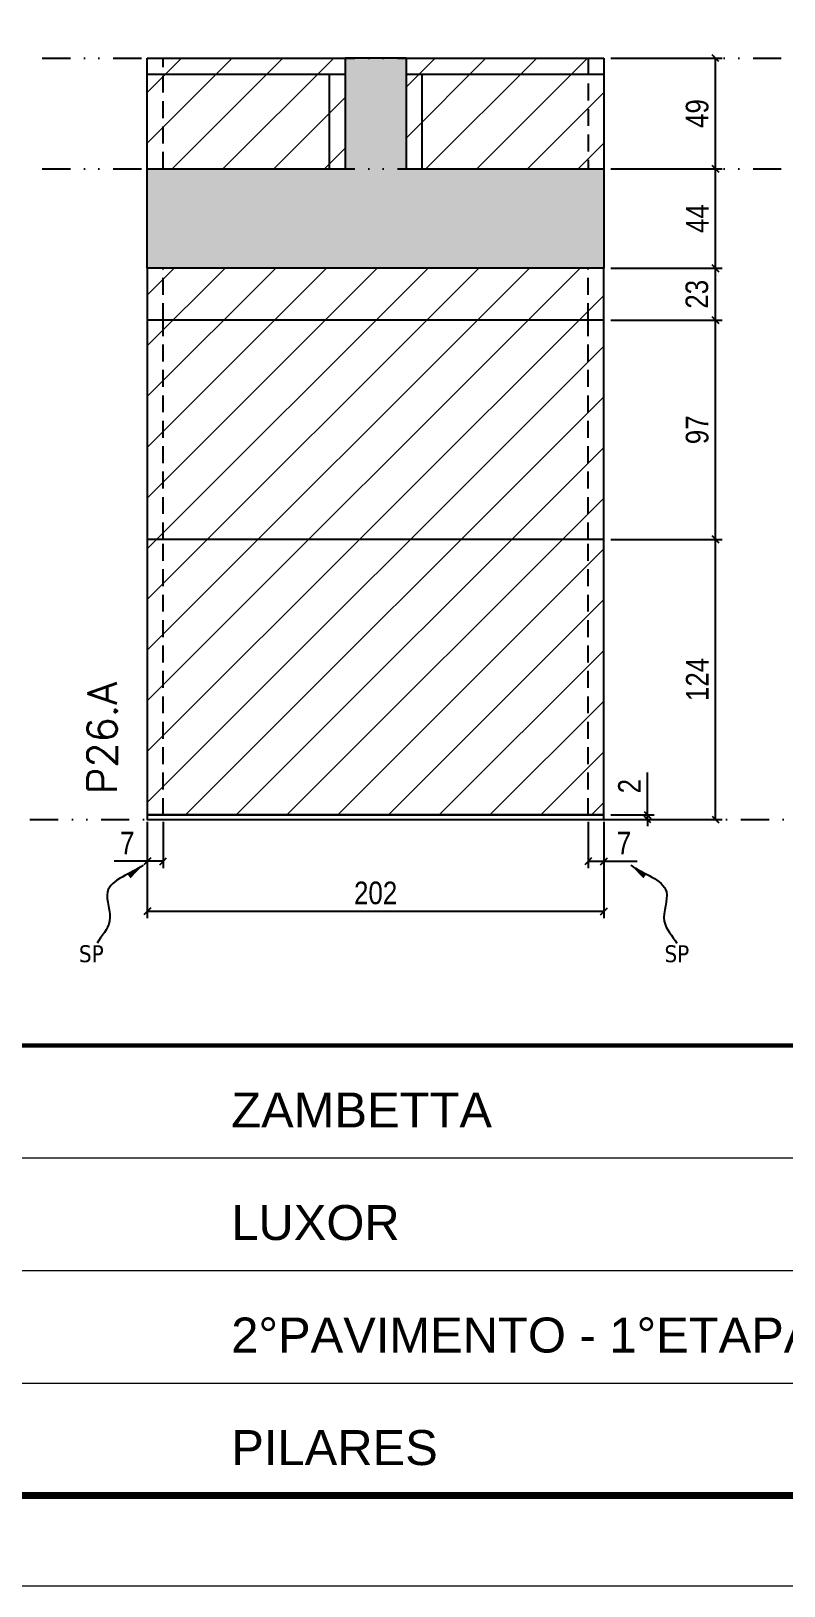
# Model space of a CAD drawing. Extents: x 14400 to 24104, y -21631 to 6985.
# Drawn here: x 16622 to 16955, y -2105 to -1417 of the extents above; entities that cross this region are included whole.
import ezdxf

# ---------------------------------------------------------------- set-up
doc = ezdxf.new("R2010")
doc.units = 0
for name, pattern in [('CONTINUO', [0]), ('DASHED', [0.75, 0.5, -0.25]), ('DIVIDE2', [0.625, 0.25, -0.125, 0, -0.125, 0, -0.125]), ('HIDDEN', [0.375, 0.25, -0.125])]:
    doc.linetypes.add(name, pattern=pattern)
for name, color, linetype in [('COTA', 241, 'Continuous'), ('Nível', 160, 'Continuous'), ('Painéis', 200, 'Continuous'), ('SARR_2.2x7', 40, 'Continuous'), ('texto', 7, 'Continuous')]:
    doc.layers.add(name, color=color, linetype=linetype)
for name, color, linetype, lineweight in [('Folhas', 255, 'Continuous', 9), ('Hachura', 251, 'Continuous', 9), ('SARRAFO DE PRESSAO', 251, 'DASHED', 9), ('Texto Seção', 7, 'Continuous', 15)]:
    doc.layers.add(name, color=color, linetype=linetype, lineweight=lineweight)
doc.styles.add('ARIAL', font='arial.ttf')
doc.styles.add('COTA TECNICA', font='techl___.ttf', dxfattribs={"height": 10})
doc.styles.add('COTA TECNICA-50', font='techl___.ttf', dxfattribs={"height": 10})
doc.styles.add('REGUA-120', font='ROMANS.shx', dxfattribs={"height": 15})
doc.styles.get("Standard").update_dxf_attribs({"font": 'arial.ttf'})
doc.dimstyles.new('COTA PAINEL-50', dxfattribs={"dimtxt": 10, "dimasz": 3, "dimexe": 3, "dimexo": 3, "dimgap": 3, "dimtad": 1, "dimdec": 1, "dimzin": 12, "dimdsep": 46, "dimtxsty": 'COTA TECNICA-50', "dimblk1": 'OBLIQUE', "dimblk2": 'OBLIQUE', "dimsah": 1, "dimcen": 0.9, "dimclrd": 4, "dimclre": 4, "dimclrt": 240, "dimadec": 1, "dimazin": 3, "dimtfac": 1, "dimtdec": 1, "dimtmove": 0, "dimatfit": 3, "dimfxl": 1, "dimtolj": 1, "dimtzin": 12, "dimarcsym": 0})
doc.dimstyles.new('PAINEL', dxfattribs={"dimtxt": 10, "dimasz": 3, "dimexe": 3, "dimexo": 3, "dimgap": 3, "dimtad": 1, "dimdec": 1, "dimzin": 12, "dimdsep": 46, "dimtxsty": 'COTA TECNICA', "dimblk1": 'OBLIQUE', "dimblk2": 'OBLIQUE', "dimsah": 1, "dimcen": 0.9, "dimclrd": 4, "dimclre": 4, "dimclrt": 240, "dimadec": 1, "dimazin": 3, "dimtfac": 1, "dimtdec": 1, "dimtmove": 0, "dimatfit": 3, "dimfxl": 1, "dimtolj": 1, "dimtzin": 12, "dimarcsym": 0})
doc.dimstyles.get("Standard").update_dxf_attribs({"dimtxt": 0.18, "dimasz": 0.18, "dimexe": 0.18, "dimexo": 0.0625, "dimgap": 0.09, "dimtad": 0, "dimtih": 1, "dimtoh": 1, "dimdec": 4, "dimzin": 0, "dimdsep": 46, "dimtxsty": 'Standard', "dimcen": 0.09, "dimadec": 0, "dimazin": 0, "dimtfac": 1, "dimtdec": 4, "dimtofl": 0, "dimtmove": 0, "dimatfit": 3, "dimfxl": 1, "dimtolj": 1, "dimtzin": 0, "dimarcsym": 0})

# ---------------------------------------------------------------- blocks, each defined once
blk = doc.blocks.new('9999999999')
at = {"color": 30, "linetype": 'CONTINUO'}
for p, q in [((98564.56, 34379.64), (99583.98, 34379.64)), ((98564.56, 34329.83), (99487.98, 34329.83)), ((98564.56, 34280.02), (99487.98, 34280.02))]:
    blk.add_line(p, q, dxfattribs=at)
at = {"color": 30, "linetype": 'CONTINUO', "const_width": 2}
blk.add_lwpolyline([(99583.98, 34230.21), (99583.98, 34414.45, 0.414214), (99568.98, 34429.45), (98228.98, 34429.45, 0.414214), (98213.98, 34414.45), (98213.98, 34245.21, 0.414214), (98228.98, 34230.21), (99583.98, 34230.21)], format="xyb", dxfattribs=at)
at = {"layer": 'Folhas'}
blk.add_lwpolyline([(98138.98, 34190.21), (99623.98, 34190.21), (99623.98, 35240.21), (98138.98, 35240.21)], close=True, dxfattribs=at)
at = {"layer": 'Folhas', "color": 30, "const_width": 3}
blk.add_lwpolyline([(98213.98, 34230.21), (99583.98, 34230.21), (99583.98, 35200.21), (98213.98, 35200.21)], close=True, dxfattribs=at)
at = {"color": 7, "linetype": 'Continuous', "ltscale": 5, "style": 'ARIAL'}
for s, height, p in [('ZAMBETTA', 15.483, (98837.68, 34393.13)), ('LUXOR', 15.483, (98837.68, 34343.32)), ('2°PAVIMENTO - 1°ETAPA', 15.4829, (98837.68, 34293.51)), ('PILARES', 15.483, (98837.68, 34243.7))]:
    blk.add_text(s, height=height, dxfattribs=at).set_placement(p)
blk = doc.blocks.new('_Oblique')
at = {"color": 0, "linetype": 'ByBlock', "lineweight": -2}
blk.add_line((-0.5, -0.5), (0.5, 0.5), dxfattribs=at)
blk = doc.blocks.new('*D1283')
at = {"layer": 'COTA', "color": 4, "lineweight": -2, "transparency": 16777216}
for p, q in [((16673.53, -1767.02), (16673.53, -1809.69)), ((16875.53, -1767.02), (16875.53, -1809.69)), ((16875.53, -1806.69), (16673.53, -1806.69))]:
    blk.add_line(p, q, dxfattribs=at)
at = {"layer": 'Defpoints', "color": 0, "transparency": 16777216}
for p in [(16673.53, -1764.02), (16875.53, -1764.02), (16673.53, -1806.69)]:
    blk.add_point(p, dxfattribs=at)
at = {"layer": 'COTA', "color": 4, "lineweight": -2, "transparency": 16777216, "xscale": 3, "yscale": 3, "zscale": 3, "rotation": 180}
blk.add_blockref('_Oblique', (16673.53, -1806.69), dxfattribs=at)
at = {"layer": 'COTA', "color": 4, "lineweight": -2, "transparency": 16777216, "xscale": 3, "yscale": 3, "zscale": 3}
blk.add_blockref('_Oblique', (16875.53, -1806.69), dxfattribs=at)
at = {"layer": 'COTA', "color": 240, "transparency": 16777216, "insert": (16774.53, -1798.59), "char_height": 10, "attachment_point": 5, "style": 'COTA TECNICA'}
blk.add_mtext('\\A1;202', dxfattribs=at)
blk = doc.blocks.new('*D1284')
at = {"layer": 'COTA', "color": 4, "lineweight": -2, "transparency": 16777216}
for p, q in [((16868.53, -1767.02), (16868.53, -1787.53)), ((16875.53, -1769.02), (16875.53, -1787.53)), ((16868.53, -1784.53), (16875.53, -1784.53)), ((16875.53, -1784.53), (16890.26, -1784.53))]:
    blk.add_line(p, q, dxfattribs=at)
at = {"layer": 'Defpoints', "color": 0, "transparency": 16777216}
for p in [(16868.53, -1764.02), (16875.53, -1766.02), (16875.53, -1784.53)]:
    blk.add_point(p, dxfattribs=at)
at = {"layer": 'COTA', "color": 4, "lineweight": -2, "transparency": 16777216, "xscale": 3, "yscale": 3, "zscale": 3, "rotation": 180}
blk.add_blockref('_Oblique', (16868.53, -1784.53), dxfattribs=at)
at = {"layer": 'COTA', "color": 4, "lineweight": -2, "transparency": 16777216, "xscale": 3, "yscale": 3, "zscale": 3}
blk.add_blockref('_Oblique', (16875.53, -1784.53), dxfattribs=at)
at = {"layer": 'COTA', "color": 240, "transparency": 16777216, "insert": (16884.4, -1776.45), "char_height": 10, "attachment_point": 5, "style": 'COTA TECNICA-50'}
blk.add_mtext('\\A1;7', dxfattribs=at)
blk = doc.blocks.new('*D1285')
at = {"layer": 'COTA', "color": 4, "lineweight": -2, "transparency": 16777216}
for p, q in [((16680.53, -1767.02), (16680.53, -1787.53)), ((16673.53, -1769.02), (16673.53, -1787.53)), ((16673.53, -1784.53), (16658.8, -1784.53)), ((16680.53, -1784.53), (16673.53, -1784.53))]:
    blk.add_line(p, q, dxfattribs=at)
at = {"layer": 'Defpoints', "color": 0, "transparency": 16777216}
for p in [(16673.53, -1766.02), (16680.53, -1764.02), (16673.53, -1784.53)]:
    blk.add_point(p, dxfattribs=at)
at = {"layer": 'COTA', "color": 4, "lineweight": -2, "transparency": 16777216, "xscale": 3, "yscale": 3, "zscale": 3, "rotation": 180}
blk.add_blockref('_Oblique', (16673.53, -1784.53), dxfattribs=at)
at = {"layer": 'COTA', "color": 4, "lineweight": -2, "transparency": 16777216, "xscale": 3, "yscale": 3, "zscale": 3}
blk.add_blockref('_Oblique', (16680.53, -1784.53), dxfattribs=at)
at = {"layer": 'COTA', "color": 240, "transparency": 16777216, "insert": (16664.66, -1776.45), "char_height": 10, "attachment_point": 5, "style": 'COTA TECNICA-50'}
blk.add_mtext('\\A1;7', dxfattribs=at)
blk = doc.blocks.new('*D1294')
at = {"layer": 'COTA', "color": 4, "linetype": 'ByBlock', "lineweight": -2, "transparency": 16777216}
for p, q in [((16878.53, -1642.02), (16927.9, -1642.02)), ((16924.9, -1766.02), (16924.9, -1642.02)), ((16878.53, -1766.02), (16927.9, -1766.02))]:
    blk.add_line(p, q, dxfattribs=at)
at = {"layer": 'Defpoints', "color": 0, "linetype": 'ByBlock', "transparency": 16777216}
for p in [(16875.53, -1642.02), (16924.9, -1642.02), (16875.53, -1766.02)]:
    blk.add_point(p, dxfattribs=at)
at = {"layer": 'COTA', "color": 4, "linetype": 'ByBlock', "lineweight": -2, "transparency": 16777216, "xscale": 3, "yscale": 3, "zscale": 3}
for p, rotation in [((16924.9, -1642.02), 90), ((16924.9, -1766.02), 270)]:
    blk.add_blockref('_Oblique', p, dxfattribs=dict(at, rotation=rotation))
at = {"layer": 'COTA', "color": 240, "linetype": 'ByBlock', "transparency": 16777216, "insert": (16916.82, -1704.02), "char_height": 10, "attachment_point": 5, "rotation": 90, "style": 'COTA TECNICA'}
blk.add_mtext('\\A1;124', dxfattribs=at)
blk = doc.blocks.new('*D1286')
at = {"layer": 'COTA', "color": 4, "lineweight": -2, "transparency": 16777216}
for p, q in [((16894.79, -1764.02), (16894.79, -1745.21)), ((16878.53, -1764.02), (16897.79, -1764.02)), ((16878.53, -1766.02), (16897.79, -1766.02)), ((16894.79, -1766.02), (16894.79, -1764.02)), ((16894.79, -1766.02), (16894.79, -1769.02))]:
    blk.add_line(p, q, dxfattribs=at)
at = {"layer": 'Defpoints', "color": 0, "transparency": 16777216}
for p in [(16875.53, -1764.02), (16875.53, -1766.02), (16894.79, -1766.02)]:
    blk.add_point(p, dxfattribs=at)
at = {"layer": 'COTA', "color": 4, "lineweight": -2, "transparency": 16777216, "xscale": 3, "yscale": 3, "zscale": 3}
for p, rotation in [((16894.79, -1764.02), 270), ((16894.79, -1766.02), 90)]:
    blk.add_blockref('_Oblique', p, dxfattribs=dict(at, rotation=rotation))
at = {"layer": 'COTA', "color": 240, "transparency": 16777216, "insert": (16886.79, -1751.27), "char_height": 10, "attachment_point": 5, "rotation": 90, "style": 'COTA TECNICA-50'}
blk.add_mtext('\\A1;2', dxfattribs=at)
blk = doc.blocks.new('*D1295')
at = {"layer": 'COTA', "color": 4, "linetype": 'ByBlock', "lineweight": -2, "transparency": 16777216}
for p, q in [((16878.53, -1642.02), (16927.9, -1642.02)), ((16924.9, -1766.02), (16924.9, -1642.02)), ((16878.53, -1766.02), (16927.9, -1766.02))]:
    blk.add_line(p, q, dxfattribs=at)
at = {"layer": 'Defpoints', "color": 0, "linetype": 'ByBlock', "transparency": 16777216}
for p in [(16875.53, -1642.02), (16924.9, -1642.02), (16875.53, -1766.02)]:
    blk.add_point(p, dxfattribs=at)
at = {"layer": 'COTA', "color": 4, "linetype": 'ByBlock', "lineweight": -2, "transparency": 16777216, "xscale": 3, "yscale": 3, "zscale": 3}
for p, rotation in [((16924.9, -1642.02), 90), ((16924.9, -1766.02), 270)]:
    blk.add_blockref('_Oblique', p, dxfattribs=dict(at, rotation=rotation))
at = {"layer": 'COTA', "color": 240, "linetype": 'ByBlock', "transparency": 16777216, "insert": (16916.82, -1704.02), "char_height": 10, "attachment_point": 5, "rotation": 90, "style": 'COTA TECNICA'}
blk.add_mtext('\\A1;124', dxfattribs=at)
blk = doc.blocks.new('*D1296')
at = {"layer": 'COTA', "color": 4, "lineweight": -2, "transparency": 16777216}
for p, q in [((16878.53, -1545.02), (16927.9, -1545.02)), ((16924.9, -1642.02), (16924.9, -1545.02)), ((16878.53, -1642.02), (16927.9, -1642.02))]:
    blk.add_line(p, q, dxfattribs=at)
at = {"layer": 'Defpoints', "color": 0, "transparency": 16777216}
for p in [(16875.53, -1545.02), (16924.9, -1545.02), (16875.53, -1642.02)]:
    blk.add_point(p, dxfattribs=at)
at = {"layer": 'COTA', "color": 4, "lineweight": -2, "transparency": 16777216, "xscale": 3, "yscale": 3, "zscale": 3}
for p, rotation in [((16924.9, -1545.02), 90), ((16924.9, -1642.02), 270)]:
    blk.add_blockref('_Oblique', p, dxfattribs=dict(at, rotation=rotation))
at = {"layer": 'COTA', "color": 240, "transparency": 16777216, "insert": (16916.8, -1593.52), "char_height": 10, "attachment_point": 5, "rotation": 90, "style": 'COTA TECNICA'}
blk.add_mtext('\\A1;97', dxfattribs=at)
blk = doc.blocks.new('*D2071')
at = {"layer": 'COTA', "color": 4, "lineweight": -2, "transparency": 16777216}
for p, q in [((16878.53, -1522.02), (16927.9, -1522.02)), ((16924.9, -1545.02), (16924.9, -1522.02)), ((16878.53, -1545.02), (16927.9, -1545.02))]:
    blk.add_line(p, q, dxfattribs=at)
at = {"layer": 'Defpoints', "color": 0, "transparency": 16777216}
for p in [(16875.53, -1522.02), (16924.9, -1522.02), (16875.53, -1545.02)]:
    blk.add_point(p, dxfattribs=at)
at = {"layer": 'COTA', "color": 4, "lineweight": -2, "transparency": 16777216, "xscale": 3, "yscale": 3, "zscale": 3}
for p, rotation in [((16924.9, -1522.02), 90), ((16924.9, -1545.02), 270)]:
    blk.add_blockref('_Oblique', p, dxfattribs=dict(at, rotation=rotation))
at = {"layer": 'COTA', "color": 240, "transparency": 16777216, "insert": (16916.68, -1533.52), "char_height": 10, "attachment_point": 5, "rotation": 90, "style": 'COTA TECNICA'}
blk.add_mtext('\\A1;23', dxfattribs=at)
blk = doc.blocks.new('*D2072')
at = {"layer": 'COTA', "color": 4, "lineweight": -2, "transparency": 16777216}
for p, q in [((16878.53, -1478.02), (16927.9, -1478.02)), ((16924.9, -1522.02), (16924.9, -1478.02)), ((16878.53, -1522.02), (16927.9, -1522.02))]:
    blk.add_line(p, q, dxfattribs=at)
at = {"layer": 'Defpoints', "color": 0, "transparency": 16777216}
for p in [(16875.53, -1478.02), (16924.9, -1478.02), (16875.53, -1522.02)]:
    blk.add_point(p, dxfattribs=at)
at = {"layer": 'COTA', "color": 4, "lineweight": -2, "transparency": 16777216, "xscale": 3, "yscale": 3, "zscale": 3}
for p, rotation in [((16924.9, -1478.02), 90), ((16924.9, -1522.02), 270)]:
    blk.add_blockref('_Oblique', p, dxfattribs=dict(at, rotation=rotation))
at = {"layer": 'COTA', "color": 240, "transparency": 16777216, "insert": (16916.82, -1500.02), "char_height": 10, "attachment_point": 5, "rotation": 90, "style": 'COTA TECNICA'}
blk.add_mtext('\\A1;44', dxfattribs=at)
blk = doc.blocks.new('*D2075')
at = {"layer": 'COTA', "color": 4, "lineweight": -2, "transparency": 16777216}
for p, q in [((16878.53, -1429.02), (16927.9, -1429.02)), ((16924.9, -1478.02), (16924.9, -1429.02)), ((16878.53, -1478.02), (16927.9, -1478.02))]:
    blk.add_line(p, q, dxfattribs=at)
at = {"layer": 'Defpoints', "color": 0, "transparency": 16777216}
for p in [(16875.53, -1429.02), (16924.9, -1429.02), (16875.53, -1478.02)]:
    blk.add_point(p, dxfattribs=at)
at = {"layer": 'COTA', "color": 4, "lineweight": -2, "transparency": 16777216, "xscale": 3, "yscale": 3, "zscale": 3}
for p, rotation in [((16924.9, -1429.02), 90), ((16924.9, -1478.02), 270)]:
    blk.add_blockref('_Oblique', p, dxfattribs=dict(at, rotation=rotation))
at = {"layer": 'COTA', "color": 240, "transparency": 16777216, "insert": (16916.8, -1453.52), "char_height": 10, "attachment_point": 5, "rotation": 90, "style": 'COTA TECNICA'}
blk.add_mtext('\\A1;49', dxfattribs=at)

msp = doc.modelspace()

# ---------------------------------------------------------------- hatches: boundary and pattern name
at = {"layer": 'COTA'}
h = msp.add_hatch(dxfattribs=at)
h.set_pattern_fill('AR-CONC', color=256, scale=0.03)
h.paths.add_polyline_path([(16875.53, -1478.02), (16788.03, -1478.02), (16673.53, -1478.02), (16673.53, -1522.02), (16875.53, -1522.02)])
h.paths.add_polyline_path([(16788.03, -1429.02), (16761.03, -1429.02), (16761.03, -1478.02), (16788.03, -1478.02)])
at = {"layer": 'Hachura', "linetype": 'ByBlock'}
h = msp.add_hatch(dxfattribs=at)
h.set_pattern_fill('ANSI31', color=256, scale=5)
h.paths.add_polyline_path([(16761.03, -1429.02), (16673.53, -1429.02), (16673.53, -1478.02), (16761.03, -1478.02)])
h.paths.add_polyline_path([(16875.53, -1429.02), (16788.03, -1429.02), (16788.03, -1478.02), (16875.53, -1478.02)])
h.paths.add_polyline_path([(16875.53, -1522.02), (16673.53, -1522.02), (16673.53, -1545.02), (16875.53, -1545.02)])
h.paths.add_polyline_path([(16875.53, -1545.02), (16673.53, -1545.02), (16673.53, -1642.02), (16875.53, -1642.02)])
h.paths.add_polyline_path([(16875.53, -1642.02), (16673.53, -1642.02), (16673.53, -1764.02), (16875.53, -1764.02)])
h.paths.add_polyline_path([(17195.55, -1642.02), (16993.55, -1642.02), (16993.55, -1764.02), (17195.55, -1764.02)])
h.paths.add_polyline_path([(17195.55, -1616.02), (16993.55, -1616.02), (16993.55, -1642.02), (17195.55, -1642.02)])
h.paths.add_polyline_path([(17195.55, -1494.02), (16993.55, -1494.02), (16993.55, -1616.02), (17195.55, -1616.02)])

# ---------------------------------------------------------------- linework, layer by layer
at = {"layer": 'COTA'}
for p, q in [((16788.03, -1429.02), (16761.03, -1429.02)), ((16673.53, -1522.02), (16673.53, -1478.02)), ((16875.53, -1478.02), (16875.53, -1522.02))]:
    msp.add_line(p, q, dxfattribs=at)
at = {"layer": 'Nível', "color": 4, "linetype": 'DIVIDE2', "ltscale": 50}
for p, q in [((16626.98, -1429.02), (17456.97, -1429.02)), ((16626.98, -1478.02), (17456.97, -1478.02)), ((16086.97, -1766.02), (17456.97, -1766.02))]:
    msp.add_line(p, q, dxfattribs=at)
at = {"layer": 'Painéis'}
for p, q in [((16673.53, -1478.02), (16673.53, -1429.02)), ((16673.53, -1429.02), (16761.03, -1429.02)), ((16761.03, -1429.02), (16761.03, -1478.02)), ((16788.03, -1429.02), (16788.03, -1478.02)), ((16788.03, -1429.02), (16875.53, -1429.02)), ((16875.53, -1429.02), (16875.53, -1478.02)), ((16673.53, -1478.02), (16761.03, -1478.02)), ((16788.03, -1478.02), (16875.53, -1478.02)), ((16673.53, -1522.02), (16673.53, -1764.02)), ((16875.53, -1522.02), (16673.53, -1522.02)), ((16875.53, -1764.02), (16875.53, -1522.02)), ((16875.53, -1545.02), (16673.53, -1545.02)), ((16875.53, -1642.02), (16673.53, -1642.02)), ((16673.53, -1764.02), (16875.53, -1764.02))]:
    msp.add_line(p, q, dxfattribs=at)
msp.add_lwpolyline([(16875.53, -1764.02), (16673.53, -1764.02), (16673.53, -1766.02), (16875.53, -1766.02)], close=True, dxfattribs=at)
at = {"layer": 'SARR_2.2x7', "linetype": 'HIDDEN', "ltscale": 30}
for p, q in [((16680.53, -1478.02), (16680.53, -1429.02)), ((16868.53, -1429.02), (16868.53, -1478.02)), ((16680.53, -1545.02), (16680.53, -1522.02)), ((16868.53, -1545.02), (16868.53, -1522.02)), ((16680.53, -1642.02), (16680.53, -1545.02)), ((16868.53, -1642.02), (16868.53, -1545.02)), ((16680.53, -1764.02), (16680.53, -1642.02)), ((16868.53, -1764.02), (16868.53, -1642.02))]:
    msp.add_line(p, q, dxfattribs=at)
at = {"layer": 'SARR_2.2x7'}
for p, q in [((16673.53, -1436.02), (16761.03, -1436.02)), ((16754.03, -1436.02), (16754.03, -1478.02)), ((16788.03, -1436.02), (16875.53, -1436.02)), ((16795.03, -1436.02), (16795.03, -1478.02))]:
    msp.add_line(p, q, dxfattribs=at)

# ---------------------------------------------------------------- block references
at = {"layer": 'SARRAFO DE PRESSAO', "color": 6, "linetype": 'ByBlock'}
msp.add_blockref('9999999999', (-82127.01, -36295.5), dxfattribs=at)

# ---------------------------------------------------------------- texts
at = {"layer": 'texto', "color": 0, "char_height": 7.5, "attachment_point": 5}
for insert in [(16648.75, -1825.51), (16907.78, -1825.51)]:
    msp.add_mtext('{\\fTahoma|b0|i0|c0|p34;\\C4;SP}', dxfattribs=dict(at, insert=insert))
at = {"layer": 'Texto Seção', "insert": (16660.06, -1754.76), "char_height": 13, "width": 285.3299, "attachment_point": 7, "rotation": 90, "style": 'REGUA-120'}
msp.add_mtext('\\pt26;P26.A', dxfattribs=at)

# ---------------------------------------------------------------- dimensions: what is measured, and where the dimension line sits
at = {"layer": 'COTA'}
for base, p1, p2, angle, dimstyle, picture, middle in [((16924.9, -1429.02), (16875.53, -1478.02), (16875.53, -1429.02), 90, 'PAINEL', '*D2075', (16916.8, -1453.52)), ((16924.9, -1478.02), (16875.53, -1522.02), (16875.53, -1478.02), 90, 'PAINEL', '*D2072', (16916.82, -1500.02)), ((16924.9, -1522.02), (16875.53, -1545.02), (16875.53, -1522.02), 90, 'PAINEL', '*D2071', (16916.68, -1533.52)), ((16924.9, -1545.02), (16875.53, -1642.02), (16875.53, -1545.02), 90, 'PAINEL', '*D1296', (16916.8, -1593.52)), ((16673.53, -1784.53), (16680.53, -1764.02), (16673.53, -1766.02), 180, 'COTA PAINEL-50', '*D1285', (16664.66, -1776.45))]:
    dim = msp.add_linear_dim(base=base, p1=p1, p2=p2, angle=angle, dimstyle=dimstyle, dxfattribs=at)
    dim.commit()
    dim.dimension.update_dxf_attribs({"geometry": picture, "text_midpoint": middle})
at = {"layer": 'COTA', "linetype": 'ByBlock'}
for picture in ['*D1294', '*D1295']:
    dim = msp.add_aligned_dim(p1=(16875.53, -1766.02), p2=(16875.53, -1642.02), distance=-49.37, dimstyle='PAINEL', dxfattribs=at)
    dim.commit()
    dim.dimension.update_dxf_attribs({"geometry": picture, "text_midpoint": (16916.82, -1704.02)})
at = {"layer": 'COTA'}
dim = msp.add_linear_dim(base=(16894.79, -1766.02), p1=(16875.53, -1764.02), p2=(16875.53, -1766.02), angle=90, dimstyle='COTA PAINEL-50', dxfattribs=at)
dim.commit()
dim.dimension.update_dxf_attribs({"geometry": '*D1286', "text_midpoint": (16894.79, -1751.27), "dimtype": 160})
dim = msp.add_linear_dim(base=(16673.53, -1806.69), p1=(16875.53, -1764.02), p2=(16673.53, -1764.02), angle=180, dimstyle='PAINEL', override={"dimarcsym": 2}, dxfattribs=at)
dim.commit()
dim.dimension.update_dxf_attribs({"geometry": '*D1283', "text_midpoint": (16774.53, -1798.59)})
dim = msp.add_linear_dim(base=(16875.53, -1784.53), p1=(16868.53, -1764.02), p2=(16875.53, -1766.02), dimstyle='COTA PAINEL-50', dxfattribs=at)
dim.commit()
dim.dimension.update_dxf_attribs({"geometry": '*D1284', "text_midpoint": (16884.4, -1776.45)})

# ---------------------------------------------------------------- leaders
at = {"layer": 'COTA', "path_type": 1}
for points in [[(16671.7, -1786.2), (16655.92, -1798.03), (16656.84, -1811.04), (16651.29, -1820.82)], [(16887.36, -1786.2), (16903.14, -1798.03), (16902.22, -1811.04), (16907.77, -1820.82)]]:
    msp.add_leader(points, dimstyle='Standard', override={"dimasz": 8}, dxfattribs=at)

doc.saveas('drawing.dxf')
